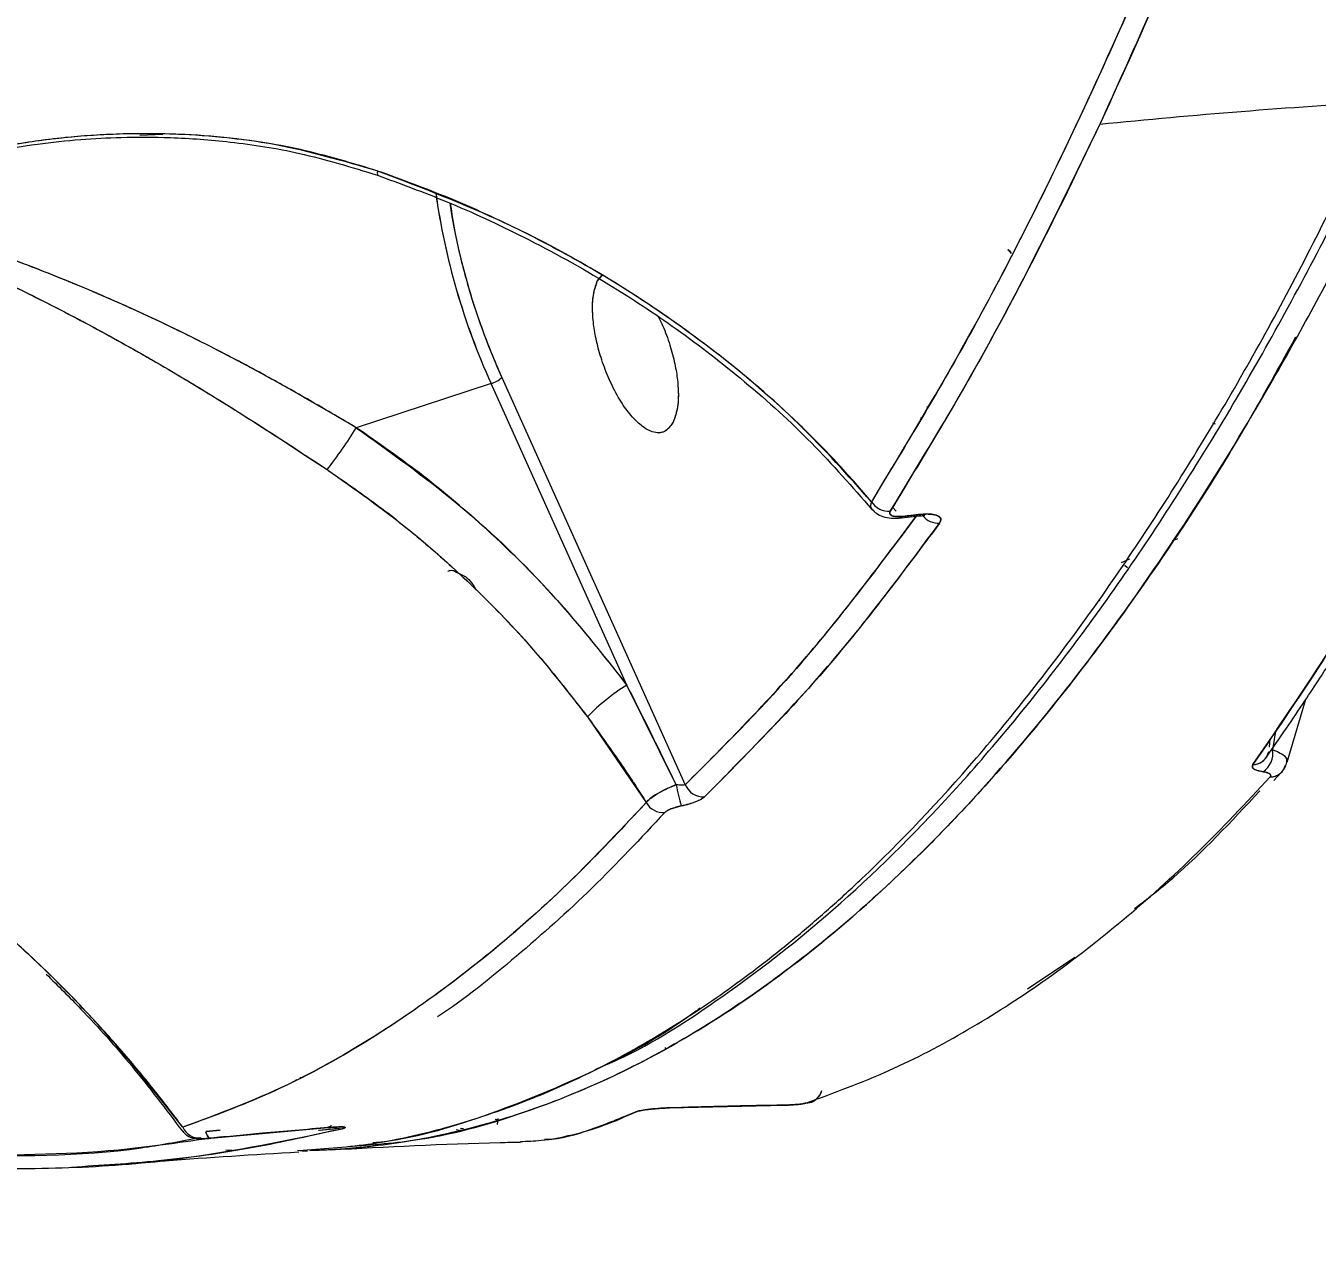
# Model space of a CAD drawing. Header units: millimetres. Extents: x -7083 to 7374, y -8368 to 7509.
# Drawn here: x 2080.9 to 2151.1, y -1504.2 to -1438.1 of the extents above; entities that cross this region are included whole.
import ezdxf

# ---------------------------------------------------------------- set-up
doc = ezdxf.new("R2010")
doc.units = ezdxf.units.MM
for name, color, linetype in [('DIKOM_ОБЪЕКТ', 7, 'Continuous'), ('DIKOM_РАЗМЕР_ЗОНА', 7, 'Continuous'), ('DIKOM_РАЗМЕР_ОБЪЕКТА', 7, 'Continuous')]:
    doc.layers.add(name, color=color, linetype=linetype)
doc.styles.add('style1', font='arial.ttf', dxfattribs={"width": 0.8})
doc.dimstyles.new('1-50', dxfattribs={"dimtxt": 300, "dimasz": 200, "dimexe": 100, "dimexo": 0, "dimgap": 100, "dimtad": 1, "dimtxsty": 'style1', "dimcen": 200, "dimclrd": 7, "dimclre": 7, "dimclrt": 7, "dimadec": 1, "dimazin": 2, "dimtfac": 1, "dimtmove": 0, "dimatfit": 2, "dimfxl": 0, "dimlwd": 25, "dimlwe": 18, "dimarcsym": 0})

# ---------------------------------------------------------------- blocks, each defined once
blk = doc.blocks.new('*D10')
at = {"layer": 'Defpoints', "color": 0, "transparency": 16777216}
for p in [(4593.55, 648.921), (-5583.425, 647.956), (4593.55, -5902.538)]:
    blk.add_point(p, dxfattribs=at)
at = {"layer": 'DIKOM_РАЗМЕР_ОБЪЕКТА', "color": 7, "lineweight": 18, "transparency": 16777216}
for p, q in [((4593.55, 648.921), (4593.55, -6002.538)), ((-5583.425, 647.956), (-5583.425, -6002.538))]:
    blk.add_line(p, q, dxfattribs=at)
at = {"layer": 'DIKOM_РАЗМЕР_ОБЪЕКТА', "color": 7, "lineweight": 25, "transparency": 16777216}
blk.add_line((-5383.425, -5902.538), (4393.55, -5902.538), dxfattribs=at)
at = {"layer": 'DIKOM_РАЗМЕР_ОБЪЕКТА', "color": 7, "transparency": 16777216}
for points in [[(-5383.425, -5869.204), (-5383.425, -5935.871), (-5583.425, -5902.538)], [(4393.55, -5869.204), (4393.55, -5935.871), (4593.55, -5902.538)]]:
    blk.add_solid(points, dxfattribs=at)
at = {"layer": 'DIKOM_РАЗМЕР_ОБЪЕКТА', "color": 7, "transparency": 16777216, "insert": (-226.127, -5649.366), "char_height": 300, "attachment_point": 5, "style": 'style1'}
blk.add_mtext('10150', dxfattribs=at)
blk = doc.blocks.new('*D11')
at = {"layer": 'Defpoints', "color": 0, "transparency": 16777216}
for p in [(-321.712, 5509.064), (-348.712, -4811.525), (5568.58, -4811.525)]:
    blk.add_point(p, dxfattribs=at)
at = {"layer": 'DIKOM_РАЗМЕР_ОБЪЕКТА', "color": 7, "lineweight": 18, "transparency": 16777216}
for p, q in [((-321.712, 5509.064), (5668.58, 5509.064)), ((-348.712, -4811.525), (5668.58, -4811.525))]:
    blk.add_line(p, q, dxfattribs=at)
at = {"layer": 'DIKOM_РАЗМЕР_ОБЪЕКТА', "color": 7, "lineweight": 25, "transparency": 16777216}
blk.add_line((5568.58, 5309.064), (5568.58, -4611.525), dxfattribs=at)
at = {"layer": 'DIKOM_РАЗМЕР_ОБЪЕКТА', "color": 7, "transparency": 16777216}
for points in [[(5535.247, 5309.064), (5601.913, 5309.064), (5568.58, 5509.064)], [(5535.247, -4611.525), (5601.913, -4611.525), (5568.58, -4811.525)]]:
    blk.add_solid(points, dxfattribs=at)
at = {"layer": 'DIKOM_РАЗМЕР_ОБЪЕКТА', "color": 7, "transparency": 16777216, "insert": (5315.306, 775.227), "char_height": 300, "attachment_point": 5, "rotation": 90, "style": 'style1'}
blk.add_mtext('10300', dxfattribs=at)
blk = doc.blocks.new('*D12')
at = {"layer": 'Defpoints', "color": 0, "transparency": 16777216}
for p in [(-621.712, 7509.064), (-373.605, -6811.526), (7273.891, -6811.526)]:
    blk.add_point(p, dxfattribs=at)
at = {"layer": 'DIKOM_РАЗМЕР_ЗОНА', "color": 7, "lineweight": 18, "transparency": 16777216}
for p, q in [((-621.712, 7509.064), (7373.891, 7509.064)), ((-373.605, -6811.526), (7373.891, -6811.526))]:
    blk.add_line(p, q, dxfattribs=at)
at = {"layer": 'DIKOM_РАЗМЕР_ЗОНА', "color": 7, "lineweight": 25, "transparency": 16777216}
blk.add_line((7273.891, 7309.064), (7273.891, -6611.526), dxfattribs=at)
at = {"layer": 'DIKOM_РАЗМЕР_ЗОНА', "color": 7, "transparency": 16777216}
for points in [[(7240.558, 7309.064), (7307.225, 7309.064), (7273.891, 7509.064)], [(7240.558, -6611.526), (7307.225, -6611.526), (7273.891, -6811.526)]]:
    blk.add_solid(points, dxfattribs=at)
at = {"layer": 'DIKOM_РАЗМЕР_ЗОНА', "color": 7, "transparency": 16777216, "insert": (7020.617, 1288.251), "char_height": 300, "attachment_point": 5, "rotation": 90, "style": 'style1'}
blk.add_mtext('14300', dxfattribs=at)
blk = doc.blocks.new('*D13')
at = {"layer": 'Defpoints', "color": 0, "transparency": 16777216}
for p in [(6593.528, 996.237), (-7083.425, 647.956), (6593.528, -8268.308)]:
    blk.add_point(p, dxfattribs=at)
at = {"layer": 'DIKOM_РАЗМЕР_ЗОНА', "color": 7, "lineweight": 18, "transparency": 16777216}
for p, q in [((6593.528, 996.237), (6593.528, -8368.308)), ((-7083.425, 647.956), (-7083.425, -8368.308))]:
    blk.add_line(p, q, dxfattribs=at)
at = {"layer": 'DIKOM_РАЗМЕР_ЗОНА', "color": 7, "lineweight": 25, "transparency": 16777216}
blk.add_line((-6883.425, -8268.308), (6393.528, -8268.308), dxfattribs=at)
at = {"layer": 'DIKOM_РАЗМЕР_ЗОНА', "color": 7, "transparency": 16777216}
for points in [[(-6883.425, -8234.975), (-6883.425, -8301.641), (-7083.425, -8268.308)], [(6393.528, -8234.975), (6393.528, -8301.641), (6593.528, -8268.308)]]:
    blk.add_solid(points, dxfattribs=at)
at = {"layer": 'DIKOM_РАЗМЕР_ЗОНА', "color": 7, "transparency": 16777216, "insert": (322.101, -8015.034), "char_height": 300, "attachment_point": 5, "style": 'style1'}
blk.add_mtext('13650', dxfattribs=at)

msp = doc.modelspace()

# ---------------------------------------------------------------- linework, layer by layer
at = {"layer": 'DIKOM_ОБЪЕКТ', "color": 7, "linetype": 'Continuous', "lineweight": 15}
for p, q in [((2087.065, -1444.048), (2088.311, -1443.99)), ((2134.301, -1450.276), (2134.481, -1450.486)), ((2111.955, -1451.997), (2112.203, -1451.684)), ((2111.955, -1451.997), (2112.213, -1451.69)), ((2106.174, -1457.567), (2098.835, -1459.969)), ((2113.569, -1473.974), (2106.174, -1457.567)), ((2106.758, -1457.244), (2116.745, -1479.399)), ((2129.89, -1458.835), (2129.92, -1458.834)), ((2129.542, -1459.431), (2129.568, -1459.43)), ((2145.611, -1459.78), (2145.464, -1459.718)), ((2115.311, -1460.244), (2115.324, -1460.243)), ((2127.838, -1462.348), (2127.843, -1462.355)), ((2127.99, -1462.106), (2127.984, -1462.098)), ((2145.47, -1462.663), (2145.47, -1462.663)), ((2128.028, -1464.302), (2128.229, -1464.516)), ((2128.6, -1464.796), (2129.567, -1464.688)), ((2128.506, -1464.879), (2129.473, -1464.771)), ((2140.496, -1467.306), (2140.937, -1467.1)), ((2140.804, -1467.572), (2140.669, -1467.467)), ((2140.677, -1467.473), (2140.81, -1467.577)), ((2139.313, -1469.377), (2139.184, -1469.456)), ((2116.25, -1479.401), (2113.569, -1473.974)), ((2149.509, -1478.169), (2150.526, -1474.75)), ((2111.423, -1475.71), (2114.619, -1480.372)), ((2148.861, -1476.485), (2148.712, -1477.496)), ((2148.568, -1476.912), (2148.52, -1477.35)), ((2148.577, -1476.91), (2148.578, -1476.897)), ((2148.76, -1477.153), (2148.712, -1477.496)), ((2148.77, -1479.177), (2149.173, -1478.745)), ((2135.369, -1490.518), (2137.939, -1488.78)), ((2115.667, -1493.757), (2115.669, -1493.711)), ((2095.554, -1495.433), (2095.57, -1495.456)), ((2095.795, -1495.327), (2095.785, -1495.312)), ((2115.878, -1496.988), (2122.172, -1496.839)), ((2106.393, -1497.606), (2106.583, -1497.635)), ((2106.482, -1497.606), (2106.586, -1497.622)), ((2106.532, -1497.685), (2106.519, -1497.806)), ((2106.519, -1497.886), (2106.541, -1497.686)), ((2106.545, -1497.57), (2106.539, -1497.624)), ((2106.548, -1497.622), (2106.554, -1497.567)), ((2090.643, -1498.277), (2091.435, -1498.203)), ((2091.427, -1498.207), (2090.643, -1498.277)), ((2090.918, -1498.638), (2097.313, -1498.062)), ((2097.932, -1498.108), (2096.78, -1498.22)), ((2096.792, -1498.196), (2097.514, -1498.121)), ((2096.839, -1498.205), (2097.617, -1498.127)), ((2096.883, -1498.194), (2097.515, -1498.125)), ((2104.269, -1498.174), (2104.445, -1498.198)), ((2104.668, -1498.136), (2104.511, -1498.11)), ((2091.542, -1498.561), (2090.816, -1498.654)), ((2090.841, -1498.627), (2090.877, -1498.623)), ((2092.092, -1499.308), (2091.739, -1499.287))]:
    msp.add_line(p, q, dxfattribs=at)
at = {"layer": 'DIKOM_ОБЪЕКТ', "color": 7, "linetype": 'Continuous', "lineweight": 15, "flags": 128}
for points in [[(2134.301, -1450.271), (2134.384, -1450.351), (2134.47, -1450.451)], [(2128.6, -1464.796), (2128.561, -1464.848), (2128.518, -1464.876), (2128.471, -1464.877), (2128.421, -1464.852), (2128.373, -1464.805)], [(2103.884, -1467.723), (2104.119, -1467.74), (2104.697, -1468.028)], [(2115.801, -1496.984), (2115.837, -1496.992), (2115.878, -1496.988)], [(2122.114, -1496.84), (2122.132, -1496.843), (2122.172, -1496.839)], [(2090.918, -1498.638), (2090.884, -1498.642), (2090.849, -1498.631), (2090.813, -1498.606), (2090.777, -1498.566), (2090.742, -1498.512), (2090.707, -1498.445), (2090.674, -1498.367), (2090.651, -1498.303)], [(2090.652, -1498.306), (2090.674, -1498.367), (2090.707, -1498.445), (2090.742, -1498.512), (2090.777, -1498.566), (2090.813, -1498.606), (2090.849, -1498.631), (2090.884, -1498.642), (2090.918, -1498.638)]]:
    msp.add_lwpolyline(points, dxfattribs=at)
at = {"layer": 'DIKOM_ОБЪЕКТ', "color": 7, "linetype": 'Continuous', "lineweight": 15}
for centre, radius, start, end in [((2177.354, -1822.312), 380.75, 93.40731, 95.73585), ((2100.323, -1446.13), 0.34, 157.61687, 197.09847), ((2100.314, -1446.129), 0.331, 157.21951, 197.8674), ((2140.71, -1441.931), 37.911, 187.96256, 204.3587), ((2140.866, -1441.885), 38.072, 188.01048, 204.32407), ((2140.576, -1441.975), 37.105, 188.95267, 204.29929), ((2105.742, -1456.095), 1.534, 286.32846, 311.48431), ((2080.022, -1448.585), 21.989, 321.57729, 328.81943), ((2127.811, -1463.404), 1.108, 212.31012, 274.82798), ((2129.44, -1464.638), 0.136, 283.8439, 338.76607), ((2129.44, -1464.638), 0.136, 283.82865, 338.76821), ((2128.48, -1464.752), 0.128, 272.60517, 340.00495), ((2130.518, -1464.06), 1.104, 219.64939, 273.53675), ((2130.522, -1464.051), 1.112, 220.01244, 273.32065), ((2119.241, -1483.181), 10.813, 121.63449, 136.29752), ((2147.63, -1477.422), 0.885, 270.78048, 349.10905), ((2147.63, -1477.42), 0.886, 270.81347, 341.19856), ((2147.479, -1477.678), 1.247, 305.22516, 8.39657), ((2148.583, -1478.123), 0.856, 269.61523, 345.73349), ((2148.578, -1478.108), 0.872, 269.96961, 317.86249), ((2126.084, -1477.666), 9.985, 190.00637, 196.82332), ((2117.737, -1478.992), 1.072, 202.29201, 272.83885), ((2115.544, -1479.856), 1.06, 209.16296, 274.6799), ((2123.284, -1495.802), 0.929, 288.80873, 339.58776), ((2123.26, -1495.785), 0.957, 310.33691, 344.36171), ((2115.845, -1496.867), 0.125, 239.98023, 285.30281), ((2122.141, -1496.725), 0.118, 237.54657, 285.40669), ((2123.296, -1495.824), 0.904, 270.92872, 297.4535), ((2090.295, -1497.646), 0.982, 203.9724, 274.55231), ((2098.008, -1497.263), 0.867, 245.21317, 273.64837), ((2098.008, -1497.263), 0.866, 245.63678, 273.65266)]:
    msp.add_arc(centre, radius, start, end, dxfattribs=at)
for points, knots in [([(2035.765, -1469.732), (2035.98, -1469.683), (2037.982, -1469.223), (2041.73, -1467.485), (2047.187, -1464.33), (2052.746, -1459.923), (2058.372, -1454.284), (2063.857, -1447.557), (2069.204, -1439.747), (2074.412, -1430.846), (2079.464, -1420.87), (2084.333, -1409.864), (2088.991, -1397.887), (2093.431, -1384.966), (2097.64, -1371.127), (2101.595, -1356.447), (2105.275, -1341.008), (2108.668, -1324.875), (2111.775, -1308.051), (2114.592, -1290.54), (2117.148, -1272.076), (2119.407, -1252.736), (2121.332, -1232.617), (2122.885, -1212.114), (2124.057, -1191.228), (2124.882, -1169.977), (2125.106, -1155.578), (2125.218, -1148.357)], [0, 0, 0, 0, 0.004452, 0.041502, 0.078771, 0.120219, 0.161431, 0.202535, 0.243655, 0.28492, 0.326453, 0.367965, 0.409357, 0.450756, 0.492295, 0.53383, 0.575105, 0.616245, 0.657372, 0.69861, 0.74008, 0.783669, 0.826981, 0.870133, 0.913262, 0.956505, 1, 1, 1, 1]), ([(2111.835, -1494.896), (2112.249, -1494.723), (2114.602, -1493.74), (2118.797, -1490.996), (2124.759, -1486.445), (2130.915, -1480.446), (2137.23, -1472.92), (2143.285, -1464.264), (2149.074, -1454.548), (2154.587, -1443.827), (2159.859, -1432.051), (2164.872, -1419.258), (2169.612, -1405.49), (2174.068, -1390.78), (2178.228, -1375.165), (2182.084, -1358.684), (2185.619, -1341.392), (2188.824, -1323.343), (2191.689, -1304.602), (2194.206, -1285.209), (2196.37, -1265.222), (2198.102, -1245.539), (2199.435, -1226.289), (2200.385, -1208.954), (2200.776, -1197.642), (2200.947, -1192.669)], [0, 0, 0, 0, 0.008607, 0.048943, 0.089231, 0.137141, 0.185047, 0.232948, 0.279603, 0.326293, 0.37303, 0.419679, 0.466325, 0.51297, 0.559613, 0.60627, 0.653017, 0.699665, 0.746304, 0.792944, 0.839584, 0.886226, 0.927125, 0.967967, 1, 1, 1, 1]), ([(2098.387, -1499.095), (2099.696, -1498.997), (2103.061, -1498.744), (2108.418, -1497.214), (2114.459, -1494.628), (2120.416, -1491.002), (2126.257, -1486.404), (2131.843, -1480.958), (2137.175, -1474.751), (2142.264, -1467.841), (2147.216, -1460.11), (2152.031, -1451.548), (2156.787, -1441.98), (2161.446, -1431.396), (2165.972, -1419.803), (2170.263, -1407.447), (2174.321, -1394.333), (2178.147, -1380.458), (2181.67, -1366.101), (2184.893, -1351.34), (2187.814, -1336.292), (2190.485, -1320.748), (2192.9, -1304.751), (2195.105, -1287.971), (2197.083, -1270.377), (2198.814, -1251.933), (2200.246, -1233.009), (2201.387, -1213.923), (2201.888, -1201.011), (2202.134, -1194.673)], [0, 0, 0, 0, 0.024351, 0.062634, 0.101069, 0.139737, 0.178305, 0.216666, 0.252729, 0.288768, 0.324858, 0.361074, 0.397497, 0.43612, 0.474516, 0.512779, 0.551001, 0.589271, 0.627682, 0.664111, 0.700527, 0.73674, 0.772828, 0.808866, 0.847119, 0.885493, 0.924081, 0.962734, 1, 1, 1, 1]), ([(2148.63, -1417.594), (2147.389, -1420.967), (2144.911, -1427.704), (2141.003, -1437.064), (2136.723, -1446.362), (2132.039, -1455.492), (2128.598, -1461.159), (2126.875, -1463.997)], [0, 0, 0, 0, 0.187054, 0.373578, 0.559887, 0.779614, 1, 1, 1, 1]), ([(2148.63, -1417.594), (2146.979, -1422.042), (2143.665, -1430.972), (2138.33, -1443.064), (2132.757, -1454.259), (2128.835, -1460.752), (2126.875, -1463.997)], [0, 0, 0, 0, 0.247893, 0.497704, 0.749049, 1, 1, 1, 1]), ([(2127.904, -1464.508), (2129.371, -1462.107), (2132.3, -1457.311), (2136.529, -1449.316), (2140.868, -1440.232), (2145.293, -1429.93), (2148.224, -1422.006), (2149.692, -1418.038)], [0, 0, 0, 0, 0.187055, 0.373578, 0.559887, 0.779614, 1, 1, 1, 1]), ([(2149.692, -1418.038), (2148.02, -1422.559), (2144.691, -1431.566), (2141.093, -1439.512), (2139.301, -1443.469)], [0, 0, 0, 0, 0.501987, 1, 1, 1, 1]), ([(2095.701, -1499.3), (2096.956, -1499.219), (2099.899, -1499.029), (2104.412, -1497.947), (2109.176, -1496.257), (2113.524, -1494.124), (2117.477, -1491.712), (2120.218, -1489.734), (2122.004, -1488.321), (2122.898, -1487.588), (2123.78, -1486.841), (2124.649, -1486.079), (2125.505, -1485.305), (2128.183, -1482.808), (2132.592, -1478.166), (2138.563, -1470.572), (2144.242, -1462.02), (2149.644, -1452.674), (2153.042, -1445.694), (2154.725, -1442.235)], [0, 0, 0, 0, 0.058075, 0.136122, 0.211099, 0.283006, 0.343747, 0.40211, 0.417004, 0.431734, 0.446301, 0.460705, 0.474946, 0.489024, 0.594826, 0.698824, 0.801019, 0.901411, 1, 1, 1, 1]), ([(2139.301, -1443.469), (2137.468, -1447.244), (2133.786, -1454.824), (2129.87, -1461.271), (2127.904, -1464.508)], [0, 0, 0, 0, 0.498013, 1, 1, 1, 1]), ([(2100.009, -1446.001), (2098.165, -1445.465), (2094.473, -1444.392), (2088.767, -1443.878), (2083.933, -1444.025), (2080.017, -1444.555), (2077.346, -1445.137), (2075.183, -1445.816), (2073.584, -1446.524), (2072.575, -1447.362), (2072.626, -1448.159), (2073.392, -1448.862), (2074.498, -1449.523), (2076.237, -1450.401), (2078.742, -1451.569), (2082.045, -1453.181), (2085.581, -1455.045), (2089.313, -1457.185), (2093.214, -1459.592), (2095.906, -1461.365), (2097.25, -1462.25)], [0, 0, 0, 0, 0.082439, 0.165075, 0.248337, 0.295304, 0.342792, 0.374606, 0.40678, 0.439103, 0.475515, 0.511259, 0.546801, 0.582235, 0.65244, 0.722601, 0.792031, 0.861423, 0.930827, 1, 1, 1, 1]), ([(2100.009, -1446.001), (2098.613, -1445.577), (2095.823, -1444.73), (2092.001, -1444.176), (2088.654, -1443.955), (2085.806, -1443.965), (2083.433, -1444.127), (2081.568, -1444.347), (2080.198, -1444.558), (2078.831, -1444.818), (2077.498, -1445.126), (2076.241, -1445.48), (2075.188, -1445.84), (2074.33, -1446.196), (2073.401, -1446.675), (2072.79, -1447.188), (2072.612, -1447.682), (2072.667, -1448.028), (2072.877, -1448.361), (2073.363, -1448.832), (2074.343, -1449.446), (2075.872, -1450.218), (2077.903, -1451.18), (2080.431, -1452.384), (2083.167, -1453.765), (2085.682, -1455.119), (2087.889, -1456.367), (2090.553, -1457.944), (2093.66, -1459.883), (2096.081, -1461.48), (2097.25, -1462.25)], [0, 0, 0, 0, 0.062639, 0.125141, 0.166912, 0.209099, 0.250282, 0.272394, 0.29329, 0.313022, 0.336218, 0.35713, 0.375941, 0.392389, 0.407481, 0.43885, 0.454158, 0.470459, 0.485561, 0.502107, 0.541822, 0.584314, 0.626588, 0.688764, 0.751104, 0.794141, 0.835548, 0.875435, 0.939861, 1, 1, 1, 1]), ([(2076.187, -1445.683), (2077.072, -1445.432), (2078.759, -1444.952), (2081.371, -1444.525), (2083.763, -1444.267), (2086.19, -1444.141), (2088.905, -1444.151), (2092.15, -1444.397), (2095.946, -1444.984), (2098.586, -1445.796), (2099.999, -1446.23)], [0, 0, 0, 0, 0.12442, 0.237166, 0.336393, 0.42684, 0.536373, 0.668656, 0.822766, 1, 1, 1, 1]), ([(2098.835, -1459.969), (2097.489, -1459.18), (2094.782, -1457.591), (2090.83, -1455.487), (2087.008, -1453.639), (2083.349, -1452.056), (2079.9, -1450.715), (2077.187, -1449.739), (2075.218, -1448.988), (2074.006, -1448.431), (2073.263, -1447.863), (2073.174, -1447.224), (2074.102, -1446.492), (2075.368, -1445.937), (2076.261, -1445.674), (2076.555, -1445.587)], [0, 0, 0, 0, 0.109091, 0.219404, 0.33014, 0.441058, 0.552951, 0.664251, 0.726538, 0.78797, 0.835557, 0.882276, 0.928842, 0.976604, 1, 1, 1, 1]), ([(2098.835, -1459.969), (2098.042, -1459.501), (2096.446, -1458.559), (2094.063, -1457.219), (2091.923, -1456.074), (2089.994, -1455.092), (2088.329, -1454.282), (2086.658, -1453.506), (2085.105, -1452.817), (2083.497, -1452.139), (2081.952, -1451.514), (2080.395, -1450.915), (2078.782, -1450.313), (2077.096, -1449.7), (2075.424, -1449.072), (2074.299, -1448.574), (2073.672, -1448.177), (2073.366, -1447.892), (2073.219, -1447.579), (2073.288, -1447.234), (2073.558, -1446.929), (2073.898, -1446.68), (2074.299, -1446.439), (2074.919, -1446.144), (2076.098, -1445.684), (2077.153, -1445.405), (2077.868, -1445.216)], [0, 0, 0, 0, 0.062067, 0.124898, 0.188924, 0.234728, 0.283509, 0.328372, 0.3775, 0.41917, 0.471888, 0.519254, 0.566496, 0.630194, 0.693524, 0.755554, 0.779126, 0.802933, 0.828008, 0.850881, 0.874427, 0.886488, 0.898942, 0.921479, 0.946773, 1, 1, 1, 1]), ([(2099.999, -1446.23), (2101.249, -1446.691), (2103.967, -1447.693), (2108.198, -1449.657), (2112.392, -1451.981), (2116.403, -1454.629), (2120.113, -1457.504), (2123.724, -1460.77), (2125.834, -1463.196), (2126.896, -1464.417)], [0, 0, 0, 0, 0.116324, 0.252763, 0.410188, 0.543131, 0.687381, 0.842632, 1, 1, 1, 1]), ([(2126.875, -1463.997), (2125.597, -1462.565), (2123.044, -1459.706), (2118.483, -1455.815), (2113.169, -1452.105), (2107.029, -1448.682), (2102.351, -1446.895), (2100.009, -1446.001)], [0, 0, 0, 0, 0.18683, 0.373027, 0.560669, 0.779993, 1, 1, 1, 1]), ([(2126.875, -1463.997), (2126.297, -1463.327), (2125.024, -1461.851), (2122.823, -1459.634), (2120.354, -1457.414), (2117.75, -1455.34), (2114.789, -1453.232), (2111.509, -1451.19), (2107.766, -1449.193), (2103.992, -1447.455), (2101.305, -1446.474), (2100.009, -1446.001)], [0, 0, 0, 0, 0.086528, 0.190774, 0.299502, 0.399928, 0.500193, 0.632847, 0.749131, 0.879065, 1, 1, 1, 1]), ([(2103.954, -1447.761), (2104.035, -1448.309), (2104.248, -1449.749), (2104.866, -1452.144), (2105.715, -1454.798), (2106.416, -1456.441), (2106.758, -1457.244)], [0, 0, 0, 0, 0.175282, 0.460417, 0.736491, 1, 1, 1, 1]), ([(2116.109, -1459.623), (2115.993, -1459.807), (2115.727, -1460.226), (2115.168, -1460.295), (2114.587, -1460.049), (2114.06, -1459.625), (2113.502, -1458.966), (2112.959, -1458.099), (2112.481, -1457.093), (2112.107, -1456.041), (2111.854, -1455.032), (2111.687, -1453.905), (2111.68, -1452.798), (2111.871, -1452.242), (2111.955, -1451.997)], [0, 0, 0, 0, 0.088709, 0.201691, 0.268463, 0.341464, 0.419367, 0.5, 0.580633, 0.658536, 0.731537, 0.798309, 0.911291, 1, 1, 1, 1]), ([(2116.109, -1459.623), (2115.977, -1459.824), (2115.706, -1460.237), (2115.146, -1460.285), (2114.587, -1460.049), (2114.061, -1459.626), (2113.502, -1458.966), (2112.959, -1458.099), (2112.481, -1457.093), (2112.107, -1456.04), (2111.855, -1455.032), (2111.693, -1453.949), (2111.677, -1452.837), (2111.863, -1452.273), (2111.955, -1451.997)], [0, 0, 0, 0, 0.098697, 0.20171, 0.26835, 0.341474, 0.419372, 0.5, 0.580628, 0.658526, 0.731648, 0.79829, 0.901302, 1, 1, 1, 1]), ([(2115.29, -1453.957), (2115.387, -1454.153), (2115.643, -1454.668), (2115.956, -1455.583), (2116.21, -1456.588), (2116.371, -1457.672), (2116.388, -1458.783), (2116.201, -1459.347), (2116.109, -1459.623)], [0, 0, 0, 0, 0.101938, 0.268753, 0.42534, 0.568049, 0.788644, 1, 1, 1, 1]), ([(2115.29, -1453.957), (2115.387, -1454.153), (2115.643, -1454.668), (2115.955, -1455.582), (2116.211, -1456.587), (2116.378, -1457.716), (2116.385, -1458.822), (2116.194, -1459.378), (2116.109, -1459.623)], [0, 0, 0, 0, 0.101945, 0.268771, 0.425098, 0.568089, 0.810034, 1, 1, 1, 1]), ([(2149.958, -1455.047), (2148.959, -1456.854), (2146.279, -1461.703), (2142.306, -1467.725), (2138.107, -1473.482), (2135.324, -1476.891), (2133.416, -1479.068), (2132.421, -1480.168), (2131.419, -1481.241), (2130.41, -1482.286), (2129.394, -1483.304), (2127.477, -1485.159), (2124.575, -1487.739), (2120.591, -1490.789), (2116.366, -1493.495), (2112.087, -1495.688), (2107.775, -1497.371), (2103.632, -1498.505), (2100.726, -1498.977), (2099.136, -1499.143), (2098.738, -1499.181), (2098.339, -1499.214), (2097.938, -1499.244), (2097.535, -1499.269), (2097.131, -1499.291), (2096.726, -1499.307), (2096.45, -1499.318), (2096.309, -1499.319), (2096.304, -1499.32)], [0, 0, 0, 0, 0.063189, 0.169531, 0.240679, 0.312587, 0.331547, 0.35056, 0.369624, 0.388741, 0.407909, 0.427131, 0.49681, 0.569902, 0.646407, 0.726325, 0.799476, 0.87527, 0.944156, 0.951032, 0.957928, 0.964844, 0.97178, 0.978735, 0.98571, 0.992704, 0.999719, 1, 1, 1, 1]), ([(2113.569, -1473.974), (2112.392, -1472.471), (2110.048, -1469.477), (2106.264, -1465.728), (2102.53, -1462.541), (2100.07, -1460.829), (2098.835, -1459.969)], [0, 0, 0, 0, 0.281264, 0.56034, 0.779388, 1, 1, 1, 1]), ([(2098.835, -1459.969), (2100.68, -1461.289), (2104.374, -1463.931), (2109.343, -1468.652), (2112.16, -1472.2), (2113.569, -1473.974)], [0, 0, 0, 0, 0.332532, 0.666085, 1, 1, 1, 1]), ([(2097.25, -1462.25), (2098.753, -1463.309), (2101.751, -1465.421), (2105.537, -1468.87), (2108.78, -1472.296), (2110.541, -1474.57), (2111.423, -1475.71)], [0, 0, 0, 0, 0.280375, 0.558956, 0.778846, 1, 1, 1, 1]), ([(2097.25, -1462.25), (2098.138, -1462.861), (2099.931, -1464.095), (2102.505, -1466.156), (2105.342, -1468.7), (2108.405, -1471.84), (2110.402, -1474.4), (2111.423, -1475.71)], [0, 0, 0, 0, 0.164508, 0.332067, 0.502228, 0.745376, 1, 1, 1, 1]), ([(2148.301, -1478), (2148.691, -1477.444), (2149.409, -1476.416), (2150.406, -1474.936), (2151.225, -1473.693), (2151.881, -1472.679), (2152.542, -1471.643), (2153.364, -1470.334), (2154.491, -1468.497), (2155.915, -1466.116), (2156.97, -1464.274), (2157.547, -1463.268)], [0, 0, 0, 0, 0.129084, 0.238354, 0.327846, 0.397579, 0.452507, 0.542859, 0.664198, 0.816555, 1, 1, 1, 1]), ([(2126.875, -1463.997), (2126.829, -1464.146), (2126.778, -1464.313), (2126.909, -1464.389), (2126.923, -1464.397)], [0, 0, 0, 0, 0.89468, 1, 1, 1, 1]), ([(2147.642, -1478.307), (2149.172, -1476.07), (2152.197, -1471.648), (2155.329, -1466.257), (2156.877, -1463.592)], [0, 0, 0, 0, 0.505641, 1, 1, 1, 1]), ([(2156.877, -1463.592), (2155.125, -1466.6), (2151.995, -1471.97), (2148.972, -1476.37), (2147.642, -1478.307)], [0, 0, 0, 0, 0.559963, 1, 1, 1, 1]), ([(2126.906, -1464.405), (2126.982, -1464.485), (2127.149, -1464.661), (2127.504, -1464.82), (2127.969, -1464.913), (2128.324, -1464.89), (2128.506, -1464.879)], [0, 0, 0, 0, 0.204338, 0.44713, 0.715937, 1, 1, 1, 1]), ([(2127.904, -1464.508), (2127.884, -1464.559), (2127.854, -1464.635), (2127.916, -1464.715), (2127.997, -1464.762), (2128.112, -1464.794), (2128.302, -1464.817), (2128.481, -1464.804), (2128.6, -1464.796)], [0, 0, 0, 0, 0.25004, 0.375336, 0.50032, 0.62466, 0.750513, 1, 1, 1, 1]), ([(2128.6, -1464.796), (2128.468, -1464.805), (2128.202, -1464.822), (2127.951, -1464.754), (2127.848, -1464.643), (2127.886, -1464.553), (2127.904, -1464.508)], [0, 0, 0, 0, 0.279185, 0.557769, 0.778268, 1, 1, 1, 1]), ([(2129.567, -1464.688), (2129.387, -1464.708), (2129.064, -1464.743), (2128.742, -1464.78), (2128.6, -1464.796)], [0, 0, 0, 0, 0.56, 1, 1, 1, 1]), ([(2129.567, -1464.688), (2129.661, -1464.679), (2129.848, -1464.663), (2130.1, -1464.67), (2130.316, -1464.701), (2130.485, -1464.758), (2130.6, -1464.836), (2130.68, -1464.964), (2130.623, -1465.082), (2130.586, -1465.161)], [0, 0, 0, 0, 0.125877, 0.25038, 0.375463, 0.500343, 0.624805, 0.750414, 1, 1, 1, 1]), ([(2130.586, -1465.161), (2130.625, -1465.073), (2130.702, -1464.897), (2130.458, -1464.726), (2130.055, -1464.654), (2129.73, -1464.676), (2129.567, -1464.688)], [0, 0, 0, 0, 0.280812, 0.560297, 0.779996, 1, 1, 1, 1]), ([(2129.315, -1464.788), (2127.109, -1467.726), (2123.118, -1473.041), (2118.715, -1477.434), (2116.745, -1479.399)], [0, 0, 0, 0, 0.552656, 1, 1, 1, 1]), ([(2116.745, -1479.399), (2118.98, -1477.155), (2123.376, -1472.743), (2127.36, -1467.41), (2129.318, -1464.788)], [0, 0, 0, 0, 0.508463, 1, 1, 1, 1]), ([(2130.586, -1465.161), (2128.581, -1467.85), (2124.526, -1473.288), (2120.052, -1477.788), (2117.79, -1480.063)], [0, 0, 0, 0, 0.494359, 1, 1, 1, 1]), ([(2117.79, -1480.063), (2120.291, -1477.533), (2124.759, -1473.017), (2128.805, -1467.562), (2130.586, -1465.161)], [0, 0, 0, 0, 0.559961, 1, 1, 1, 1]), ([(2129.473, -1464.771), (2129.519, -1464.766), (2129.61, -1464.758), (2129.709, -1464.755), (2129.773, -1464.753), (2129.782, -1464.746), (2129.786, -1464.743)], [0, 0, 0, 0, 0.267527, 0.523979, 0.770613, 1, 1, 1, 1]), ([(2143.262, -1466.109), (2143.298, -1466.095), (2143.397, -1466.056), (2143.496, -1466.019), (2143.559, -1465.996)], [0, 0, 0, 0, 0.35441, 1, 1, 1, 1]), ([(2103.82, -1467.78), (2103.909, -1467.748), (2104.068, -1467.69), (2104.234, -1467.796), (2104.307, -1467.843)], [0, 0, 0, 0, 0.557229, 1, 1, 1, 1]), ([(2104.708, -1468.042), (2104.713, -1468.044), (2104.929, -1468.15), (2105.154, -1468.412), (2105.353, -1468.786), (2105.356, -1468.792)], [0, 0, 0, 0, 0.021903, 0.983011, 1, 1, 1, 1]), ([(2089.398, -1498.044), (2087.811, -1496.035), (2084.636, -1492.015), (2078.815, -1486.496), (2072.739, -1481.837), (2066.578, -1478.08), (2060.55, -1475.082), (2056.262, -1473.6), (2054.113, -1472.857)], [0, 0, 0, 0, 0.187156, 0.374422, 0.561169, 0.70821, 0.853789, 1, 1, 1, 1]), ([(2089.398, -1498.044), (2088.839, -1497.305), (2087.711, -1495.813), (2085.885, -1493.65), (2083.762, -1491.325), (2081.515, -1489.088), (2079.112, -1486.913), (2076.825, -1485.007), (2074.226, -1483.019), (2071.341, -1481.018), (2068.143, -1479.038), (2064.287, -1476.927), (2059.658, -1474.747), (2055.966, -1473.489), (2054.113, -1472.858)], [0, 0, 0, 0, 0.068247, 0.137664, 0.205008, 0.293774, 0.361534, 0.431011, 0.498899, 0.584599, 0.667526, 0.749222, 0.874121, 1, 1, 1, 1]), ([(2116.25, -1479.401), (2115.755, -1478.382), (2114.875, -1476.57), (2113.967, -1474.765), (2113.569, -1473.974)], [0, 0, 0, 0, 0.562364, 1, 1, 1, 1]), ([(2111.423, -1475.71), (2111.983, -1476.477), (2112.821, -1477.628), (2113.607, -1478.798), (2113.87, -1479.198), (2113.888, -1479.226), (2113.955, -1479.327), (2114.205, -1479.712), (2114.436, -1480.08), (2114.619, -1480.372)], [0, 0, 0, 0, 0.500173, 0.750055, 0.75063, 0.755169, 0.767786, 0.815481, 1, 1, 1, 1]), ([(2148.712, -1477.496), (2148.861, -1477.554), (2149.157, -1477.669), (2149.416, -1477.889), (2149.525, -1478.062), (2149.486, -1478.149), (2149.481, -1478.16)], [0, 0, 0, 0, 0.31191, 0.624003, 0.952604, 1, 1, 1, 1]), ([(2149.468, -1478.158), (2149.478, -1478.133), (2149.521, -1478.026), (2149.341, -1477.775), (2148.95, -1477.602), (2148.712, -1477.496)], [0, 0, 0, 0, 0.106351, 0.458747, 1, 1, 1, 1]), ([(2148.198, -1478.697), (2148.093, -1478.679), (2147.883, -1478.643), (2147.684, -1478.551), (2147.584, -1478.437), (2147.623, -1478.35), (2147.642, -1478.307)], [0, 0, 0, 0, 0.249597, 0.499487, 0.74951, 1, 1, 1, 1]), ([(2147.642, -1478.307), (2147.623, -1478.355), (2147.584, -1478.452), (2147.736, -1478.602), (2148.023, -1478.661), (2148.198, -1478.697)], [0, 0, 0, 0, 0.281519, 0.562274, 1, 1, 1, 1]), ([(2148.577, -1478.979), (2148.596, -1478.948), (2148.634, -1478.886), (2148.568, -1478.803), (2148.426, -1478.736), (2148.274, -1478.71), (2148.198, -1478.697)], [0, 0, 0, 0, 0.250935, 0.500485, 0.750313, 1, 1, 1, 1]), ([(2148.198, -1478.697), (2148.282, -1478.711), (2148.451, -1478.741), (2148.583, -1478.815), (2148.63, -1478.897), (2148.595, -1478.952), (2148.577, -1478.979)], [0, 0, 0, 0, 0.278996, 0.558352, 0.778598, 1, 1, 1, 1]), ([(2149.223, -1478.693), (2149.287, -1478.612), (2149.417, -1478.446), (2149.467, -1478.254), (2149.493, -1478.157)], [0, 0, 0, 0, 0.493719, 1, 1, 1, 1]), ([(2114.619, -1480.372), (2114.681, -1480.302), (2114.813, -1480.156), (2115.198, -1479.897), (2115.691, -1479.632), (2116.063, -1479.478), (2116.25, -1479.401)], [0, 0, 0, 0, 0.237119, 0.499193, 0.749013, 1, 1, 1, 1]), ([(2116.25, -1479.401), (2116.045, -1479.486), (2115.633, -1479.657), (2115.144, -1479.93), (2114.792, -1480.176), (2114.677, -1480.306), (2114.619, -1480.372)], [0, 0, 0, 0, 0.276106, 0.55434, 0.77615, 1, 1, 1, 1]), ([(2116.745, -1479.399), (2116.719, -1479.408), (2116.665, -1479.428), (2116.495, -1479.434), (2116.344, -1479.414), (2116.25, -1479.401)], [0, 0, 0, 0, 0.262273, 0.538842, 1, 1, 1, 1]), ([(2116.745, -1479.399), (2116.722, -1479.408), (2116.673, -1479.426), (2116.554, -1479.432), (2116.41, -1479.425), (2116.307, -1479.41), (2116.25, -1479.401)], [0, 0, 0, 0, 0.23466, 0.498713, 0.720617, 1, 1, 1, 1]), ([(2123.31, -1496.728), (2124.82, -1496.176), (2127.783, -1495.093), (2132.078, -1492.838), (2136.307, -1490.138), (2140.476, -1486.921), (2144.606, -1483.221), (2147.265, -1480.38), (2148.577, -1478.979)], [0, 0, 0, 0, 0.173342, 0.340009, 0.5, 0.6711, 0.837766, 1, 1, 1, 1]), ([(2117.79, -1480.063), (2117.732, -1480.108), (2117.616, -1480.2), (2117.312, -1480.336), (2116.943, -1480.461), (2116.665, -1480.525), (2116.526, -1480.556)], [0, 0, 0, 0, 0.249458, 0.499262, 0.749227, 1, 1, 1, 1]), ([(2116.526, -1480.556), (2116.68, -1480.52), (2116.99, -1480.448), (2117.48, -1480.277), (2117.672, -1480.144), (2117.79, -1480.063)], [0, 0, 0, 0, 0.280977, 0.561592, 1, 1, 1, 1]), ([(2141.194, -1486.143), (2141.89, -1485.608), (2144.21, -1483.824), (2146.449, -1481.418), (2148.016, -1479.733)], [0, 0, 0, 0, 0.299746, 1, 1, 1, 1]), ([(2114.619, -1480.372), (2113.108, -1481.974), (2110.09, -1485.173), (2105.458, -1489.185), (2100.48, -1492.8), (2095.136, -1495.901), (2091.312, -1497.329), (2089.398, -1498.044)], [0, 0, 0, 0, 0.187022, 0.373559, 0.559902, 0.779652, 1, 1, 1, 1]), ([(2114.619, -1480.372), (2113.417, -1481.657), (2110.956, -1484.289), (2107.101, -1487.798), (2103.008, -1491.037), (2098.677, -1493.88), (2094.124, -1496.316), (2090.991, -1497.462), (2089.398, -1498.044)], [0, 0, 0, 0, 0.148917, 0.305005, 0.468518, 0.639551, 0.816761, 1, 1, 1, 1]), ([(2116.526, -1480.556), (2116.425, -1480.58), (2116.224, -1480.626), (2115.959, -1480.716), (2115.743, -1480.815), (2115.668, -1480.879), (2115.631, -1480.912)], [0, 0, 0, 0, 0.250872, 0.500832, 0.750182, 1, 1, 1, 1]), ([(2115.631, -1480.912), (2115.674, -1480.875), (2115.761, -1480.803), (2116.064, -1480.67), (2116.351, -1480.6), (2116.526, -1480.556)], [0, 0, 0, 0, 0.280659, 0.561278, 1, 1, 1, 1]), ([(2115.631, -1480.912), (2114.32, -1482.314), (2111.661, -1485.156), (2107.528, -1488.804), (2104.713, -1491.103), (2103.26, -1492.033), (2103.26, -1492.033)], [0, 0, 0, 0, 0.324465, 0.657798, 1, 1, 1, 1, 1]), ([(2081.964, -1489.711), (2082.601, -1490.342), (2084.236, -1491.963), (2086.764, -1494.797), (2088.477, -1497.068), (2089.377, -1498.26)], [0, 0, 0, 0, 0.232219, 0.596883, 1, 1, 1, 1]), ([(2117.561, -1491.552), (2117.406, -1491.667), (2115.403, -1493.159), (2111.47, -1495.216), (2105.771, -1497.536), (2101.855, -1498.704), (2099.833, -1498.892), (2099.747, -1498.9)], [0, 0, 0, 0, 0.026926, 0.348139, 0.667554, 0.985862, 1, 1, 1, 1]), ([(2114.076, -1497.2), (2114.132, -1497.181), (2114.243, -1497.142), (2114.589, -1497.087), (2114.947, -1497.046), (2115.252, -1497.02), (2115.571, -1496.999), (2115.776, -1496.991), (2115.878, -1496.988)], [0, 0, 0, 0, 0.248293, 0.498044, 0.625005, 0.748636, 0.873864, 1, 1, 1, 1]), ([(2115.878, -1496.988), (2115.669, -1496.997), (2115.249, -1497.015), (2114.653, -1497.077), (2114.244, -1497.142), (2114.132, -1497.181), (2114.076, -1497.2)], [0, 0, 0, 0, 0.249741, 0.499174, 0.750247, 1, 1, 1, 1]), ([(2115.833, -1496.974), (2116.765, -1496.947), (2118.837, -1496.886), (2120.916, -1496.847), (2122.061, -1496.826)], [0, 0, 0, 0, 0.449358, 1, 1, 1, 1]), ([(2122.172, -1496.839), (2120.995, -1496.861), (2118.894, -1496.899), (2116.8, -1496.961), (2115.878, -1496.988)], [0, 0, 0, 0, 0.559999, 1, 1, 1, 1]), ([(2122.172, -1496.839), (2122.233, -1496.838), (2122.353, -1496.835), (2122.541, -1496.826), (2122.723, -1496.814), (2122.944, -1496.795), (2123.172, -1496.765), (2123.264, -1496.74), (2123.31, -1496.728)], [0, 0, 0, 0, 0.127023, 0.251168, 0.375045, 0.501117, 0.750636, 1, 1, 1, 1]), ([(2123.31, -1496.728), (2123.257, -1496.742), (2123.151, -1496.77), (2122.847, -1496.806), (2122.494, -1496.831), (2122.28, -1496.836), (2122.172, -1496.839)], [0, 0, 0, 0, 0.280608, 0.560202, 0.779604, 1, 1, 1, 1]), ([(2107.769, -1498.815), (2108.144, -1498.803), (2109.069, -1498.774), (2110.597, -1498.477), (2112.32, -1497.975), (2113.498, -1497.455), (2114.076, -1497.2)], [0, 0, 0, 0, 0.18566, 0.457822, 0.734129, 1, 1, 1, 1]), ([(2114.076, -1497.2), (2113.248, -1497.54), (2111.592, -1498.22), (2109.927, -1498.723), (2109.122, -1498.717), (2109.086, -1498.716)], [0, 0, 0, 0, 0.488708, 0.977022, 1, 1, 1, 1]), ([(2077.696, -1500.293), (2079.655, -1500.297), (2083.573, -1500.305), (2090.411, -1499.733), (2095.16, -1498.737), (2098.063, -1498.128)], [0, 0, 0, 0, 0.280102, 0.559981, 1, 1, 1, 1]), ([(2098.063, -1498.128), (2096.46, -1498.489), (2093.176, -1499.227), (2088.261, -1499.922), (2084.916, -1500.128), (2083.331, -1500.225)], [0, 0, 0, 0, 0.33409, 0.684507, 1, 1, 1, 1]), ([(2089.387, -1498.25), (2089.425, -1498.297), (2089.502, -1498.394), (2089.694, -1498.54), (2089.956, -1498.646), (2090.201, -1498.656), (2090.323, -1498.662)], [0, 0, 0, 0, 0.147252, 0.30616, 0.65575, 1, 1, 1, 1]), ([(2089.392, -1498.249), (2089.391, -1498.252), (2089.389, -1498.269), (2089.42, -1498.275), (2089.447, -1498.279)], [0, 0, 0, 0, 0.136074, 1, 1, 1, 1]), ([(2097.313, -1498.062), (2096.117, -1498.163), (2093.982, -1498.345), (2091.854, -1498.549), (2090.918, -1498.638)], [0, 0, 0, 0, 0.559999, 1, 1, 1, 1]), ([(2097.238, -1498.05), (2097.306, -1498.033), (2097.404, -1498.007), (2097.467, -1497.967), (2097.473, -1497.945), (2097.476, -1497.937)], [0, 0, 0, 0, 0.583232, 0.8473, 1, 1, 1, 1]), ([(2098.063, -1498.128), (2098.14, -1498.106), (2098.292, -1498.061), (2098.186, -1498.025), (2097.83, -1498.024), (2097.485, -1498.05), (2097.313, -1498.062)], [0, 0, 0, 0, 0.281404, 0.56142, 0.780752, 1, 1, 1, 1]), ([(2097.313, -1498.062), (2097.413, -1498.054), (2097.612, -1498.039), (2097.863, -1498.027), (2098.059, -1498.025), (2098.226, -1498.035), (2098.273, -1498.068), (2098.133, -1498.108), (2098.063, -1498.128)], [0, 0, 0, 0, 0.12624, 0.250112, 0.373542, 0.500467, 0.749763, 1, 1, 1, 1]), ([(2076.76, -1499.579), (2080.266, -1499.61), (2084.816, -1499.651), (2089.119, -1498.829), (2090.107, -1498.641)], [0, 0, 0, 0, 0.770536, 1, 1, 1, 1]), ([(2090.742, -1498.663), (2089.135, -1498.896), (2084.574, -1499.558), (2079.831, -1499.571), (2076.76, -1499.579)], [0, 0, 0, 0, 0.352389, 1, 1, 1, 1]), ([(2090.918, -1498.638), (2090.79, -1498.65), (2090.534, -1498.672), (2090.339, -1498.672), (2090.297, -1498.654), (2090.347, -1498.634), (2090.373, -1498.624)], [0, 0, 0, 0, 0.278382, 0.557273, 0.778508, 1, 1, 1, 1]), ([(2090.373, -1498.624), (2090.345, -1498.635), (2090.289, -1498.658), (2090.349, -1498.671), (2090.466, -1498.671), (2090.59, -1498.666), (2090.742, -1498.655), (2090.859, -1498.644), (2090.918, -1498.638)], [0, 0, 0, 0, 0.250028, 0.499637, 0.625557, 0.74963, 0.873294, 1, 1, 1, 1]), ([(2097.431, -1499.275), (2100.491, -1499.11), (2103.906, -1498.925), (2107.405, -1498.856), (2107.77, -1498.849)], [0, 0, 0, 0, 0.89574, 1, 1, 1, 1]), ([(2086.315, -1500.06), (2087.019, -1499.995), (2090.098, -1499.712), (2093.265, -1499.53), (2095.707, -1499.39)], [0, 0, 0, 0, 0.228721, 1, 1, 1, 1]), ([(2095.633, -1499.296), (2095.808, -1499.317), (2095.995, -1499.341), (2096.179, -1499.321), (2096.191, -1499.32)], [0, 0, 0, 0, 0.93454, 1, 1, 1, 1])]:
    msp.add_open_spline(points, degree=3, knots=knots, dxfattribs=at)

# ---------------------------------------------------------------- dimensions: what is measured, and where the dimension line sits
at = {"layer": 'DIKOM_РАЗМЕР_ЗОНА'}
dim = msp.add_linear_dim(base=(7273.891, -6811.526), p1=(-621.712, 7509.064), p2=(-373.605, -6811.526), angle=90, text='14300', dimstyle='1-50', dxfattribs=at)
dim.commit()
dim.dimension.update_dxf_attribs({"geometry": '*D12', "text_midpoint": (7273.891, 1288.251), "dimtype": 160})
dim = msp.add_linear_dim(base=(6593.528, -8268.308), p1=(-7083.425, 647.956), p2=(6593.528, 996.237), text='13650', dimstyle='1-50', dxfattribs=at)
dim.commit()
dim.dimension.update_dxf_attribs({"geometry": '*D13', "text_midpoint": (322.101, -8268.308), "dimtype": 160})
at = {"layer": 'DIKOM_РАЗМЕР_ОБЪЕКТА'}
dim = msp.add_linear_dim(base=(5568.58, -4811.525), p1=(-321.712, 5509.064), p2=(-348.712, -4811.525), angle=90, text='10300', dimstyle='1-50', dxfattribs=at)
dim.commit()
dim.dimension.update_dxf_attribs({"geometry": '*D11', "text_midpoint": (5568.58, 775.227), "dimtype": 160})
dim = msp.add_linear_dim(base=(4593.55, -5902.538), p1=(-5583.425, 647.956), p2=(4593.55, 648.921), text='10150', dimstyle='1-50', dxfattribs=at)
dim.commit()
dim.dimension.update_dxf_attribs({"geometry": '*D10', "text_midpoint": (-226.127, -5902.538), "dimtype": 160})

doc.saveas('drawing.dxf')
